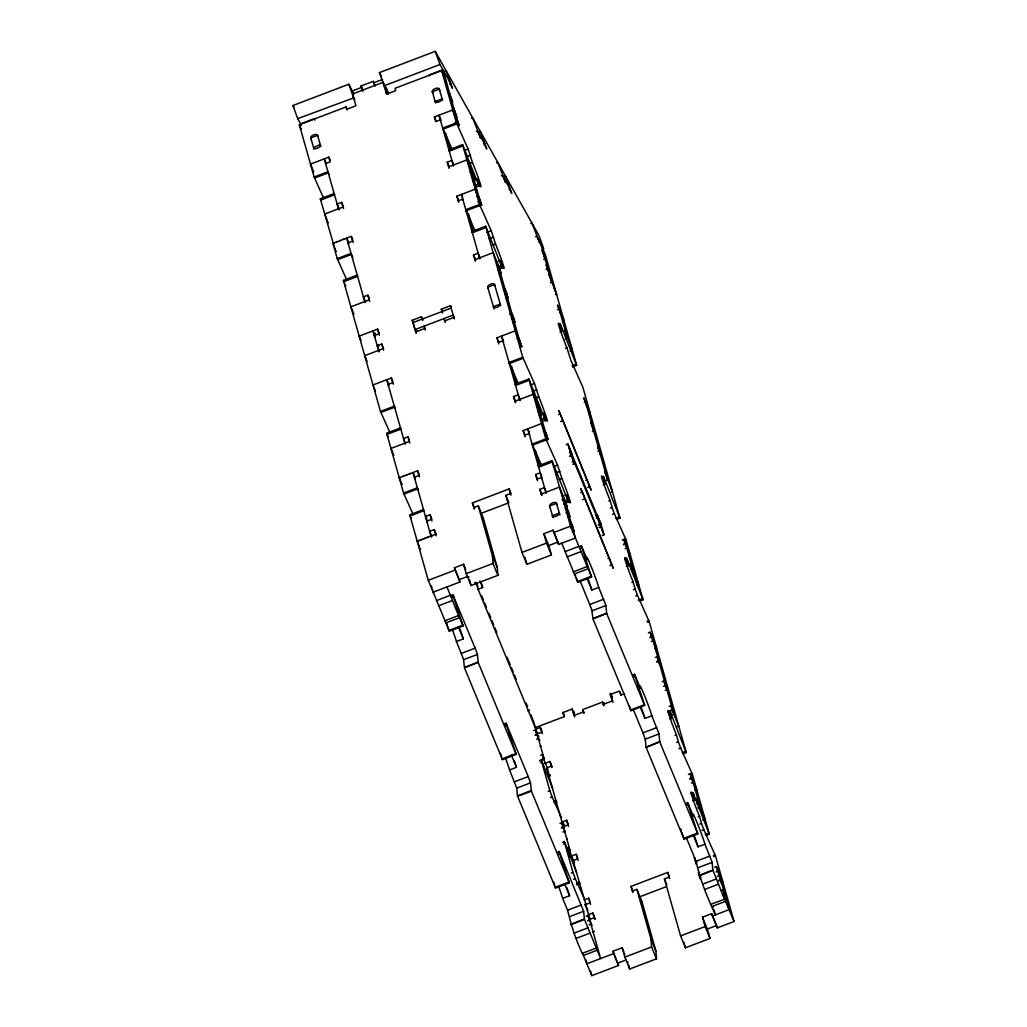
<?xml version="1.0" encoding="UTF-8"?>
<svg xmlns="http://www.w3.org/2000/svg" width="1027" height="1027" viewBox="0 0 1027 1027"><rect width="100%" height="100%" fill="white"/><g stroke="black" fill="none" stroke-linecap="round" stroke-linejoin="round"><path stroke-width="1.5" d="M444.755 620.886L458.633 615.468L463.087 625.982L449.325 631.22L428.272 580.319L409.734 514.809L423.496 509.559M561.487 542.577L577.829 582.296L591.591 577.058L570.537 526.158L552 460.648L538.238 465.886L538.507 466.566M623.992 952.209L622.157 947.754L612.978 951.259L618.549 965.457L591.77 975.65L583.426 955.457C576.455 942.234 571.256 925.34 567.572 910.217L562.668 898.355A17.215 0.86 69.2 0 0 558.752 886.879M570.73 924.749L584.466 919.422L600.641 958.55L590.91 924.172L587.945 915.532L586.224 916.187M714.407 911.45L715.37 914.864C707.603 897.829 700.042 879.985 696.075 861.294L686.781 838.815M724.587 899.074L734.048 921.489L717.218 927.894L711.647 913.683L702.468 917.188L705.125 926.559L710.029 938.421L685.484 947.767L680.58 935.905L664.443 878.868L669.026 877.122L667.704 872.424L630.989 886.404L632.927 892.579M346.856 280.153L337.241 258.637L332.915 243.36L333.775 243.027M336.355 242.051L337.215 241.717M339.809 240.742L340.669 240.408M343.249 239.432L344.109 239.098M401.095 482.215L399.246 477.773L400.106 477.439M402.687 476.464L403.547 476.13M406.14 475.142L407 474.821M409.58 473.832L410.441 473.511M418.438 544.22L417.219 541.255L418.079 540.921M421.519 539.611L419.799 540.266M424.96 538.302L423.24 538.957M428.4 536.993L426.68 537.647M432.483 589.742L433.176 592.181L434.036 591.86M549.406 775.398L550.267 775.064L548.546 775.719M301.309 125.05L297.714 118.67L292.952 105.511L348.833 84.24L353.75 94.15M386.203 93.033L387.924 92.379L384.188 85.754L379.438 72.596L435.23 51.35L539.008 235.619L543.771 248.778L536.697 236.223L535.555 236.659M362.762 90.928L360.978 85.998L373.212 81.338L375.176 85.998M352.569 90.864L361.748 87.359L362.043 88.181M373.982 82.699L382.583 79.426M388.052 94.176L383.148 82.314L352.543 93.971L355.894 105.807L346.715 109.298L346.06 106.949L299.345 124.729L314.146 177.016L323.762 198.532M297.714 118.67L353.827 97.822M384.188 85.754L439.98 64.508L450.917 83.906L449.762 84.342M446.527 82.43L441.623 70.568L395.01 88.309L395.677 90.658L386.499 94.15L383.148 82.314M444.999 71.184L446.154 70.747L452.496 88.296L449.364 81.172M318.216 136.796L317.6 135.32L310.719 137.939L314.095 149.185M432.367 91.737L439.248 89.118L439.826 90.504M320.193 144.473L313.479 147.708A3.684 1.823 -22.5 0 0 317.42 148.158A3.684 1.823 -22.5 0 0 320.36 145.089L317.6 135.32A3.684 1.823 -22.5 0 0 313.659 134.871A3.684 1.823 -22.5 0 0 310.719 137.939L311.322 139.415M452.509 108.618L453.806 108.13L456.758 116.77L455.128 112.816M330.078 160.084L328.845 157.118L310.488 164.102L312.94 170.033M440.326 119.877L435.73 121.622L434.408 116.937L452.766 109.94L459.3 125.756L456.347 117.117M325.585 163.55L330.18 161.804L328.845 157.118M454.845 122.881L457.67 121.802L442.945 69.759L429.17 75.01L429.581 75.716M314.146 177.016L327.921 171.779L329.064 174.385M441.623 70.568L456.424 122.855L442.65 128.093L452.265 149.621M314.583 178.056L328.358 172.818M443.086 129.132L456.861 123.895L468.299 149.467L472.433 162.433A17.215 0.86 69.2 0 1 480.482 184.475A17.215 0.86 69.2 0 1 477.08 178.839L475.783 179.327M471.509 118.259L472.664 117.823L480.546 138.106L478.967 133.715M476.271 131.417L477.427 130.981L485.129 144.679L483.987 145.115M479.224 131.944L480.366 131.507L486.721 149.056L483.589 141.931M320.308 198.776L334.07 193.538L334.571 194.771L320.796 200.008L320.334 198.853L334.147 246.326M463.074 145.847L462.574 144.614L448.812 149.865L449.3 151.085L463.074 145.847L479.185 186.503L477.08 178.839M464.705 150.417L468.145 149.095M343.493 206.825L341.657 202.383L337.074 204.129L339.218 209.315M449.158 168.364L447.22 162.202L451.803 160.443L453.343 164.153M467.003 156.707L470.443 155.398M341.657 202.383L342.979 207.069L324.622 214.065L327.087 219.983M448.542 166.887L466.9 159.891L473.434 175.707L474.769 180.393L473.049 181.047M468.992 163.742L472.433 162.433M470.084 172.408L471.804 171.753L480.097 201.061L477.799 201.934M496.567 162.741L497.71 162.305L505.605 182.588L504.013 178.197M471.714 176.362L473.434 175.707M471.406 177.093L473.126 176.439L474.769 180.393M476.374 184.911L478.094 184.257M501.33 175.899L502.473 175.463L510.188 189.161L509.045 189.597M477.35 186.529L479.07 185.874M504.283 176.426L505.425 175.989L511.78 193.538L508.647 186.413M332.915 243.36L351.273 236.377L352.813 240.074M458.774 202.358L456.835 196.183L475.193 189.199L481.727 205.015L479.147 205.991M351.273 236.377L352.608 241.063L348.012 242.808L348.628 244.285M458.158 200.868L462.753 199.122L463.357 200.612M477.041 197.017L478.775 196.362L481.727 205.015M478.685 200.971L480.405 200.316M337.241 258.637L351.016 253.399L352.864 257.584M462.574 144.614L479.519 204.476L465.745 209.713L474.654 229.65M337.678 259.664L351.452 254.426M466.181 210.753L479.956 205.503L491.394 231.075L495.527 244.041A17.215 0.86 69.2 0 1 503.577 266.083A17.215 0.86 69.2 0 1 500.175 260.46L498.454 261.115M466.219 211.536L467.362 211.1M343.403 280.397L357.165 275.159L357.666 276.379L343.891 281.629L343.403 280.397L380.478 411.429L390.093 432.945M486.169 227.468L485.668 226.235L471.906 231.473L472.394 232.705L486.169 227.468L502.28 268.124L500.175 260.46M486.939 232.359L491.24 230.716M489.237 238.649L493.538 237.019M530.792 223.501L531.935 223.064L539.83 243.348L538.238 238.97M492.524 245.196L495.527 244.041M369.142 298.138L367.91 295.173L363.327 296.919L365.471 302.105M475.411 261.153L473.473 254.978L478.056 253.233L478.98 255.453M367.91 295.173L369.245 299.858L350.887 306.842L351.799 309.076M474.795 259.677L493.153 252.681L499.7 268.496L501.022 273.182L499.302 273.837M496.914 264.979L498.056 264.542L520.175 342.671L519.02 343.121M499.469 266.532L501.189 265.877M497.979 269.151L499.7 268.496M500.444 268.137L502.164 267.482M497.671 269.883L499.392 269.228L501.022 273.182M543.719 259.395L545.003 258.907L542.051 250.267L543.681 254.221M378.45 331.387L377.538 329.153L359.18 336.15L361.016 340.592M416.192 333.467L412.263 320.27L421.442 316.765L422.662 319.731M442.598 313.03L441.328 309.204L450.506 305.699L451.431 307.933M546.043 269.331L547.776 268.676L546.133 264.722L549.098 273.362M377.538 329.153L378.86 333.852L374.264 335.598L374.881 337.074M451.2 308.036L412.957 322.594L416.14 332.504M503.307 289.807L505.027 289.152L506.658 293.106L507.993 297.791L506.26 298.446M504.937 293.761L506.658 293.106M414.947 329.628L453.189 315.071L454.383 317.946M382.647 346.227L381.736 344.006L377.14 345.752L379.284 350.939M415.576 331.991L424.754 328.486L424.087 326.15L424.703 327.626M445.256 322.401L444.64 320.925L453.818 317.42L450.506 305.699M377.756 347.37L378.629 347.049M550.498 282.784L551.64 282.348L540.497 242.975L545.401 254.837L576.686 365.394L572.553 366.96M381.736 344.006L383.058 348.692L364.701 355.676L366.241 359.386M555.402 294.646L556.544 294.21L548.675 273.708L550.318 277.662M509.726 314.198L511.882 313.376L513.513 317.33L514.835 322.016L513.115 322.671M511.793 317.985L513.513 317.33M511.485 318.717L513.205 318.062L514.835 322.016M557.443 309.615L559.163 308.96L567.456 338.255L565.171 339.128M392.879 381.697L391.351 377.987L372.994 384.984L374.226 387.949M498.852 343.981L496.914 337.806L515.259 330.822L521.806 346.625L520.086 347.28M391.351 377.987L392.673 382.686L388.09 384.432L388.707 385.908M498.236 342.492L502.819 340.746L503.435 342.235M517.12 338.64L518.84 337.986L521.806 346.625M562.36 321.464L564.08 320.809L557.533 305.006L560.498 313.646M518.763 342.594L520.484 341.94M560.036 331.991L562.18 331.169L560.1 323.505L576.686 365.394M380.478 411.429L394.24 406.191L395.395 408.797M485.668 226.235L522.743 357.268L508.981 362.505L517.89 382.442M380.914 412.456L394.689 407.218M509.418 363.545L523.192 358.295L534.631 383.88L538.764 396.833A17.215 0.86 69.2 0 1 546.813 418.875A17.215 0.86 69.2 0 1 543.411 413.252L541.691 413.907M565.543 348.076L566.827 347.575A17.215 0.86 69.2 0 1 558.778 325.533A17.215 0.86 69.2 0 1 562.18 331.169M570.075 350.99L572.36 350.117L564.503 329.616L566.134 333.57M412.482 512.986L403.572 493.05L386.64 433.189L400.402 427.951L400.684 428.631M529.367 380.17L528.905 379.027L515.143 384.265L515.567 385.343M387.063 434.254L400.902 429.183M515.605 385.42L529.406 380.26L545.517 420.916L543.411 413.252M572.065 365.74L576.198 364.161M530.176 385.151L534.476 383.507M409.221 439.761L407.989 436.796L403.406 438.542L405.241 442.984M515.49 402.777L513.551 396.602L518.134 394.856L519.059 397.077M532.474 391.441L536.774 389.811M407.989 436.796L409.311 441.482L390.953 448.465L391.878 450.686M514.874 401.287L533.231 394.304L539.766 410.12L541.101 414.805L539.38 415.46M535.76 397.988L538.764 396.833M536.415 406.82L538.135 406.166L546.428 435.461L545.273 435.897M538.045 410.774L539.766 410.12M537.737 411.506L539.457 410.851L541.101 414.805M584.273 402.173L585.429 401.737L607.535 479.879L606.392 480.315M542.705 419.324L544.426 418.669M558.572 414.536L560.293 413.881L591.167 490.174L558.649 410.518L560.293 413.881M543.681 420.929L545.401 420.274M399.246 477.773L417.604 470.777L419.452 475.231M525.105 436.77L523.167 430.595L541.524 423.599L548.059 439.415L545.478 440.403M417.604 470.777L418.939 475.462L414.343 477.221L414.959 478.698M524.489 435.281L529.085 433.535L529.688 435.012M560.562 421.571L562.283 420.916M543.373 431.43L545.106 430.775L548.059 439.415M589.177 414.035L590.332 413.599L583.785 397.783L586.751 406.435M545.016 435.384L546.736 434.729M403.572 493.05L417.347 487.799L418.49 490.405M528.905 379.027L545.838 438.876L532.076 444.126L541.691 465.642M404.009 494.077L417.784 488.839M532.512 445.153L546.287 439.915L557.725 465.488L561.859 478.454A17.215 0.86 69.2 0 1 569.908 500.496A17.215 0.86 69.2 0 1 566.506 494.86L564.786 495.515M532.551 445.936L533.411 445.615M592.425 431.533L593.722 431.045L590.756 422.405L592.386 426.359M566.236 444.678L567.957 444.023L571.23 451.931L571.885 454.268L570.165 454.922M569.497 452.586L571.23 451.931M538.726 467.118L552.5 461.868L568.611 502.524L566.506 494.86M569.549 456.399L571.269 455.744L567.957 444.023M553.271 466.759L557.571 465.128M431.879 519.174L430.043 514.732L425.46 516.478L427.296 520.92M537.545 480.713L535.606 474.551L540.189 472.792L541.717 476.502M597.958 451.071L599.242 450.571L597.611 446.629L600.577 455.269M572.155 461.957L573.875 461.303L574.542 463.652L572.822 464.307M474.333 509.11L472.381 502.935L509.097 488.955L510.945 493.409M430.043 514.732L431.366 519.418L426.783 521.164L427.399 522.653M536.928 479.237L541.511 477.491L542.128 478.967M556.429 472.728L559.869 471.419M473.717 507.633L478.3 505.875L483.203 517.736L497.363 567.751L497.89 575.338L471.111 585.531L466.207 573.669L463.562 564.285L454.383 567.79L459.942 581.988L433.176 592.181M557.032 539.855L553.052 530.214L543.874 533.719L548.777 545.581L551.435 554.952L526.89 564.298L521.986 552.436L505.836 495.399L510.432 493.653L509.097 488.955M559.279 479.442L561.859 478.454M434.857 531.062L434.241 529.573L429.658 531.318L431.802 536.518M541.742 495.566L539.804 489.391L544.387 487.645L545.928 491.355M480.443 513.603L507.697 503.217M417.219 541.255L435.576 534.271L434.241 529.573M541.126 494.077L559.484 487.093L566.031 502.909L567.353 507.595L565.633 508.249M430.12 536.338L430.981 536.017L413.021 472.523L415.473 478.454M481.779 518.288L483.203 517.736M585.814 480.431L587.534 479.776M601.706 477.594L603.311 476.297L603.85 477.247L619.923 518.186L616.482 519.495M602.682 479.198L604.402 478.543M587.803 487.466L589.524 486.811M562.103 499.828L564.388 498.955L575.441 538.02L558.624 544.426L553.052 530.214M580.679 492.678L582.399 492.023L613.273 568.303L580.756 488.659L582.399 492.023M603.273 484.783L605.417 483.961L603.427 476.926M565.8 500.945L567.52 500.29M564.311 503.564L566.031 502.909M566.776 502.55L568.496 501.895M564.003 504.296L565.723 503.641L567.353 507.595M582.668 499.713L584.389 499.058M565.209 508.596L566.93 507.941L568.573 511.882L569.895 516.581L568.175 517.236M611.296 492.177L612.439 491.74L604.569 471.239L606.212 475.193M559.24 513.153L552.346 515.772L552.757 516.761M565.993 512.871L568.573 511.882M608.78 500.868L610.064 500.367A17.215 0.86 69.2 0 1 602.015 478.338A17.215 0.86 69.2 0 1 605.417 483.961M610.333 508.057L612.053 507.402L610.064 500.367M595.66 515.836L597.38 515.182L600.654 523.09L603.966 534.81L602.246 535.465M428.272 580.319L455.038 570.126M553.707 532.564L570.537 526.158M570.935 527.005L572.655 526.337L571.012 522.358M570.627 527.737L572.347 527.082L573.99 531.036L572.27 531.691M596.328 518.173L598.048 517.518L597.38 515.182M612.631 514.36L614.351 513.705L626.085 539.945L643.018 599.807L639.577 601.116M466.207 573.669L492.986 563.476L492.459 555.889L478.3 505.875M521.986 552.436L546.518 543.09L543.874 533.719M598.934 523.744L600.654 523.09M615.982 518.263L619.435 516.953M598.317 525.208L600.038 524.553L603.966 534.81M459.942 581.988L459.287 579.652L467.888 576.365M548.777 545.581L557.956 542.076L557.34 540.6M598.985 527.557L600.705 526.902M436.629 600.525L450.391 595.275L458.543 615.584M565.132 551.602L578.894 546.351M451.161 595.801L452.83 594.556L475.27 648.512L477.414 654.443L478.146 662.171L464.384 667.409L463.575 659.462L456.437 641.528A17.215 0.86 69.2 0 0 452.522 630.039M579.664 546.877L581.333 545.632L587.264 559.689A17.215 0.86 69.2 0 1 590.666 565.325A17.215 0.86 69.2 0 1 598.715 587.367L605.853 605.301L606.649 613.247L592.887 618.498L591.796 609.627L580.55 581.988M452.137 597.406L453.857 596.751M580.64 548.482L582.36 547.827M563.181 712.366L564.375 716.589L535.298 727.655L478.081 589.293L482.664 587.547L481.47 583.323M438.606 605.814L452.381 600.564M567.109 556.891L580.884 551.64M622.144 540.061L623.864 539.406L630.411 555.222L628.678 555.877M623.915 539.573L625.648 538.918M624.365 540.6L626.085 539.945M623.774 544.015L625.494 543.36L633.787 572.668L632.645 573.105M623.466 544.759L625.186 544.092L623.864 539.406M625.109 548.7L626.829 548.046L625.186 544.092M587.046 566.557L573.284 571.898M607.933 558.56L609.653 557.905M445.872 622.888L459.647 617.638M574.375 573.965L588.15 568.714M624.801 559.202L626.406 557.918L626.945 558.868L643.018 599.807M609.922 565.595L611.643 564.94M625.777 560.806L627.497 560.151M449.325 631.22L449.069 630.385L462.83 625.148L452.894 595.147M577.829 582.296L577.61 581.577L591.334 576.224L581.398 546.223M629.115 564.683L630.835 564.028L632.465 567.982L630.745 568.637M626.367 566.403L628.511 565.582L626.521 558.547M630.437 569.369L632.157 568.714L630.835 564.028M456.437 641.528L463.331 638.91A17.215 0.86 69.2 0 0 460.006 629.05M587.008 578.329L591.834 589.986L598.715 587.367M631.875 582.476L633.158 581.988A17.215 0.86 69.2 0 1 625.109 559.946A17.215 0.86 69.2 0 1 628.511 565.582M636.971 585.185L638.691 584.53L632.157 568.714M461.341 653.39L475.116 648.153M589.845 604.467L603.619 599.229M633.428 589.678L635.148 589.023L633.158 581.988M463.652 659.681L477.414 654.443M592.155 610.77L605.917 605.519M635.726 595.968L637.446 595.313L649.18 621.566L686.254 752.598L682.814 753.908M638.216 600.204L642.53 598.574M478.274 662.672L516.196 754.396L502.434 759.633L464.486 667.884L478.171 662.325M699.117 875.415L712.879 870.087L712.07 862.128L704.933 844.194A17.215 0.86 69.2 0 0 696.897 822.152A17.215 0.86 69.2 0 0 693.495 816.529L687.499 802.421L697.821 833.885L684.046 839.136L646.06 747.22L659.758 741.661L658.962 733.714L651.824 715.78A17.215 0.86 69.2 0 0 643.788 693.738A17.215 0.86 69.2 0 0 640.386 688.103L634.378 674.007L644.686 705.433L630.937 710.71L592.99 618.96L606.675 613.363M647.01 621.181L648.743 620.526M647.459 622.221L649.18 621.566M648.396 632.85L650.117 632.196L656.664 648.011L654.944 648.666M650.605 636.586L651.76 636.149L673.866 714.291L672.724 714.728M649.732 637.536L651.452 636.881L650.117 632.196M651.362 641.49L653.082 640.835L651.452 636.881M526.864 706.383L527.724 706.062M655.367 657.46L657.087 656.805L658.718 660.759L656.998 661.414M528.494 710.337L529.354 710.016M528.186 711.082L529.046 710.748M656.689 662.158L658.41 661.504L657.087 656.805M504.283 724.215L505.952 722.969L528.379 776.926L530.523 782.856L531.383 791.098L569.317 882.809L555.543 888.047L517.518 795.976M632.786 675.291L634.506 674.636M505.245 725.819L506.966 725.165M633.749 676.909L635.469 676.254M534.733 726.885L535.593 726.564M583.965 713.444L582.694 709.618L602.579 702.044L603.812 705.01M612.541 700.337L610.154 694.586L619.332 691.094L620.976 695.035L624.609 693.661M637.626 689.156L640.386 688.103M537.583 733.663L535.747 729.221L540.33 727.475L541.871 731.173M533.719 730.608L535.439 729.953L537.686 735.396M662.222 681.684L663.943 681.029L665.573 684.983M574.786 716.936L574.183 715.447L583.362 711.955M603.85 705.87L603.247 704.394L612.426 700.889L610.346 693.572M535.632 734.459L541.665 732.161L540.33 727.475M535.041 735.293L536.762 734.639L535.439 729.953M663.545 686.37L665.265 685.715L663.943 681.029M536.672 739.247L538.405 738.593L536.762 734.639M665.175 690.324L666.895 689.669L665.265 685.715M506.003 723.56L515.939 753.561L502.177 758.799L502.434 759.633M630.937 710.71L630.694 709.939L644.468 704.702M540.253 746.424L541.113 746.09M540.677 755.217L542.397 754.563L544.04 758.517L542.32 759.171M669.18 706.294L670.901 705.639L672.544 709.593L670.824 710.248M531.254 790.585L517.492 795.835L516.697 787.876L509.559 769.942L516.44 767.323A17.215 0.86 69.2 0 0 514.232 760.583M640.116 706.743L644.943 718.399L651.824 715.78M539.534 760.917L541.203 759.672L552.565 788.287M542.012 759.916L543.732 759.261L542.397 754.563M668.038 711.993L669.643 710.71L670.182 711.66L686.254 752.598M670.515 710.992L672.236 710.337L670.901 705.639M540.51 762.522L542.23 761.867M669.013 713.611L670.734 712.943M544.22 763.639L549.958 761.456L550.87 763.69M670.028 719.028L671.748 718.374L669.758 711.339M564.452 827.942L562 822.011L546.685 767.901L551.281 766.155L549.958 761.456M514.463 781.804L528.225 776.566M633.659 710.402L642.966 732.88L656.728 727.642M677.05 726.795L678.77 726.14L672.236 710.337M516.761 788.107L530.523 782.856M645.996 746.911L645.264 739.183L659.026 733.933M675.098 735.268L676.395 734.78A17.215 0.86 69.2 0 1 668.346 712.738A17.215 0.86 69.2 0 1 671.748 718.374M517.608 796.336L531.383 791.098M646.111 747.412L659.783 741.764M548.161 791.393L549.881 790.739L541.255 760.262M676.665 742.47L678.385 741.815L676.395 734.78M550.459 797.684L552.179 797.029L561.358 817.518M678.963 748.76L680.683 748.105L692.416 774.358L709.349 834.206L705.908 835.516M553.81 801.599L556.39 800.611M682.313 752.675L685.754 751.366M554.31 802.832L556.891 801.843M562 822.011L566.596 820.252L567.507 822.486M559.972 823.397L561.692 822.743L564.144 828.673M688.475 774.474L690.195 773.819L696.73 789.635L695.009 790.289M561.743 822.897L563.464 822.242M690.247 773.973L691.967 773.318M562.193 823.936L563.053 823.603M690.696 775.013L692.416 774.358M561.602 827.351L567.918 824.951L566.596 820.252M690.105 778.427L691.826 777.773L700.119 807.068L697.834 807.941M561.294 828.083L563.014 827.428L561.692 822.743M689.797 779.159L691.518 778.505L690.195 773.819M562.937 832.037L564.657 831.382L563.014 827.428M691.441 783.113L693.161 782.458L691.518 778.505M566.506 839.213L567.366 838.879M562.629 842.538L564.298 841.28L576.596 872.295M691.132 793.614L692.737 792.318L693.276 793.28L709.349 834.206M563.605 844.143L565.325 843.488M692.108 795.219L693.828 794.564M566.943 848.007L568.663 847.352L570.293 851.306L568.573 851.961M695.433 799.083L697.166 798.428L698.796 802.382L697.076 803.037M692.699 800.803L694.843 799.982L692.853 792.96M557.391 852.628L558.996 851.344L559.535 852.294L583.644 911.27L584.376 918.998L570.627 924.364M685.895 803.705L687.615 803.05M558.367 854.246L560.087 853.591M686.87 805.322L688.591 804.667M568.265 852.692L569.985 852.038L568.663 847.352M696.768 803.769L698.488 803.114L697.166 798.428M569.33 856.865L576.211 854.246L577.739 857.956M585.287 905.544L586.147 905.223L572.95 860.677L577.533 858.931L576.211 854.246M698.193 816.889L699.49 816.401A17.215 0.86 69.2 0 1 691.441 794.359A17.215 0.86 69.2 0 1 694.843 799.982M702.738 819.803L705.023 818.93L698.488 803.114M571.256 873.001L572.976 872.347L564.349 841.883M699.759 824.078L701.48 823.423L699.49 816.401M573.554 879.305L575.274 878.65L583.747 897.559M702.057 830.381L703.777 829.726L715.511 855.966L734.048 921.489M559.112 851.974L569.061 881.975L555.286 887.212L555.543 888.047M684.046 839.136L683.815 838.353L697.564 833.051M576.904 883.207L579.485 882.232M705.408 834.296L708.848 832.974M576.545 884.773L579.985 883.464M562.668 898.355L569.549 895.737A17.215 0.86 69.2 0 0 566.801 887.469M693.238 835.169L698.052 846.813L704.933 844.194M584.055 899.947L588.651 898.201L589.87 901.167M696.139 864.182L694.778 857.789M567.572 910.217L581.346 904.98M696.075 861.294L709.85 856.056M584.838 904.517L585.698 904.184M713.341 855.594L715.062 854.939M590.397 919.987L585.377 904.633L589.973 902.887L588.651 898.201M695.523 862.706L696.961 862.154M713.791 856.621L715.511 855.966M632.311 891.089L636.907 889.343L641.811 901.205L655.958 951.22L656.484 958.807L629.718 969L624.814 957.138L622.157 947.754M569.869 916.52L583.644 911.27M698.373 867.597L712.147 862.359M588.253 914.787L592.849 913.042L594.068 916.007M700.337 879.035L698.399 872.86L699.554 872.424M714.728 867.263L716.448 866.608L722.995 882.424L721.275 883.079M639.051 897.072L666.292 886.686M699.233 875.826L712.905 870.228M588.432 919.922L594.171 917.727L592.849 913.042M699.734 877.546L700.876 877.109M716.936 870.999L718.091 870.562L729.144 909.627L712.314 916.033M587.56 920.872L589.28 920.218M716.063 871.949L717.783 871.294L716.448 866.608M640.373 901.757L641.811 901.205M589.19 924.826L590.91 924.172M717.27 876.249L719.413 875.248L717.783 871.294M574.17 933.094L587.945 927.843M702.673 884.17L716.448 878.919L724.484 899.254M718.913 880.203L720.633 879.548L718.99 875.595L721.968 884.273M718.605 880.935L720.325 880.28M576.16 938.383L589.922 933.132M592.772 931.99L594.492 931.335M704.663 889.459L718.425 884.221M721.365 890.704L723.085 890.05L724.741 894.042M722.687 895.39L724.407 894.735L723.085 890.05M582.322 953.287L596.096 948.152M583.426 955.457L597.188 950.206M711.929 906.533L725.691 901.295M612.978 951.259L613.645 953.595L586.866 963.788L585.66 959.488M624.814 957.138L651.58 946.945L651.054 939.358L636.907 889.343M680.58 935.905L705.125 926.559M617.882 963.108L626.483 959.834M710.029 938.421L707.372 929.037L716.551 925.545L712.571 915.917M379.438 72.596L380.593 74.663M381.068 75.484L381.53 76.319M360.978 85.998L361.748 87.359M354.058 98.233L354.764 99.465M292.952 105.511L294.146 107.642M456.835 123.831L456.45 122.932M479.956 205.503L479.519 204.476M523.192 358.295L522.743 357.268M546.261 439.851L545.876 438.953M553.784 287.534L554.092 288.279M555.016 290.5L555.325 291.244M556.236 293.465L556.544 294.21M449.71 93.675L452.676 102.315L451.033 98.361M442.598 100.261L439.222 89.015A3.684 1.823 -22.5 0 0 435.281 88.566A3.684 1.823 -22.5 0 0 432.328 91.634L435.127 101.506L442.008 98.887A3.684 1.823 -22.5 0 1 439.03 101.853A3.684 1.823 -22.5 0 1 435.101 101.403L435.743 102.995M432.328 91.634L432.97 93.226M441.045 120.12L438.991 115.178L453.536 166.13M434.408 116.937L436.244 121.379M506.35 293.838L507.993 297.791M658.41 661.504L660.053 665.445M568.611 446.36L601.321 525.426M570.601 453.395L603.311 532.461M571.269 455.744L574.542 463.652M462.651 197.402L461.418 194.437L479.802 258.907M447.22 162.202L449.056 166.644M495.181 286.084L494.565 284.607A3.684 1.797 -24 0 0 490.765 284.107A3.684 1.797 -24 0 0 487.684 287.226L494.128 308.986M456.835 196.183L458.671 200.637M500.701 305.622L494.565 284.607L487.684 287.226L488.287 288.703M479.288 256.198L480.212 258.419M473.473 254.978L475.617 260.178M503.538 341.003L501.497 336.06L519.867 400.53M496.914 337.806L498.75 342.261M568.239 512.589L569.895 516.581M519.367 397.821L520.278 400.042M724.407 894.735L726.05 898.689L710.825 904.312M606.777 613.761L644.699 705.472M659.886 742.174L697.821 833.885M712.969 870.511L716.448 878.919M529.393 432.803L527.75 428.85L546.12 493.319M533.372 443.908L533.681 444.652M513.551 396.602L515.695 401.788M557.083 504.873L556.467 503.384A3.684 1.81 -23.8 0 0 552.667 502.896A3.684 1.81 -23.8 0 0 549.599 506.003L553.039 517.544M550.202 507.492L549.586 506.003L556.467 503.384L559.933 514.925M523.167 430.595L525.31 435.782M535.606 474.551L537.442 478.993M694.201 858.007L696.345 863.206M539.804 489.391L541.948 494.578M698.399 872.86L699.631 875.826M711.647 913.683L712.263 915.173M610.949 693.623L611.553 695.099M612.169 696.588L612.477 697.32M610.552 693.302L612.336 697.615M702.468 917.188L707.372 929.037M453.818 317.42L454.435 318.909M612.426 700.889L613.029 702.378M546.518 543.09L551.435 554.952M441.328 309.204L442.252 311.425M604.223 703.046L604.531 703.79M603.966 703.161L604.274 703.906M444.896 320.796L443.985 318.575L444.64 320.925M667.704 872.424L669.232 876.134M510.432 493.653L511.048 495.13M669.026 877.122L669.643 878.598M346.06 106.949L347.28 109.915M505.836 495.399L506.76 497.62M507.068 498.365L507.98 500.585M508.288 501.33L508.904 502.806M664.443 878.868L665.971 882.565M666.587 884.054L666.895 884.799M422.713 320.591L421.442 316.765M582.694 709.618L583.914 712.584M424.754 328.486L425.371 329.975M412.263 320.27L413.483 323.235M416.243 329.898L416.551 330.643M574.234 711.891L574.542 712.622M574.286 714.895L571.911 709.143L562.732 712.635L564.375 716.589M472.381 502.935L474.538 508.121M630.989 886.404L632.825 890.858M492.459 555.889L497.363 567.751M651.054 939.358L655.958 951.22M320.36 145.089L320.976 146.566M492.986 563.476L497.89 575.338M651.58 946.945L656.484 958.807M326.304 163.806L324.262 158.864L338.807 209.803M342.979 207.069L343.596 208.558M352.608 241.063L353.211 242.539M348.731 243.065L346.69 238.123L365.06 302.593M299.345 124.729L301.193 129.184M369.245 299.858L369.848 301.335M313.351 171.021L313.761 172.01M378.758 332.119L379.374 333.608M378.86 333.852L379.476 335.328M382.955 346.972L383.572 348.448M479.943 580.961L482.664 587.547M383.058 348.692L383.674 350.168M541.665 732.161L542.269 733.637M327.895 221.96L328.306 222.949M375.086 336.099L372.942 330.899L379.079 351.927M378.257 345.226L378.565 345.971M477.914 586.674L476.092 582.258L478.081 589.293M481.56 595.506L483.396 599.922M484.603 602.862L486.439 607.278M488.865 613.17L490.701 617.586M491.92 620.526L493.743 624.942M494.963 627.895L496.786 632.311M507.133 657.331L510.175 664.687M511.395 667.627L513.218 672.043M514.437 674.996L516.26 679.412M526.004 702.956L527.223 705.908M530.882 714.741L532.705 719.157M551.178 764.422L552.102 766.656M392.673 382.686L393.29 384.162M551.281 766.155L551.897 767.631M538.507 735.884L538.816 736.629M475.065 582.745L475.475 583.734L475.219 582.848M537.994 736.128L538.61 737.617M539.214 739.093L539.83 740.583M334.763 247.802L335.367 249.291M335.983 250.768L336.291 251.512M463.562 564.285L465.706 569.484M624.609 953.685L624.917 954.43M388.809 384.676L386.768 379.746L405.139 444.216M543.732 759.261L547.815 769.133M546.685 767.901L547.917 770.866M548.225 771.598L548.842 773.087M549.445 774.563L550.061 776.053M567.815 823.218L568.432 824.707M409.311 441.482L409.927 442.958M567.918 824.951L568.534 826.427M352.107 309.807L352.929 311.784M353.339 312.773L353.956 314.262M418.939 475.462L419.542 476.952M577.533 858.931L578.15 860.421M564.966 830.65L565.376 831.639M454.383 567.79L459.287 579.652M613.645 953.595L618.549 965.457M366.536 360.13L367.152 361.607M569.985 852.038L573.657 860.934M574.067 861.923L574.478 862.911M572.95 860.677L574.478 864.387M431.366 519.418L431.982 520.907M589.973 902.887L590.589 904.376M435.166 531.806L436.09 534.027M594.376 916.752L595.301 918.972M435.576 534.271L436.18 535.747M594.171 917.727L594.787 919.216M374.521 388.694L375.446 390.915M585.377 904.633L586.918 908.343M587.226 909.088L587.829 910.564M430.981 536.017L431.391 537.005M587.945 915.532L589.999 920.474M590.397 921.463L592.04 925.404M392.186 451.431L393.007 453.408M393.405 454.396L393.816 455.385M446.938 586.943L450.391 595.275M401.287 482.716L402.109 484.693M458.324 626.804L463.331 638.91M511.433 755.217L516.44 767.323M564.542 883.631L569.549 895.737M418.746 544.965L419.671 547.186M420.274 548.662L420.582 549.406M552.025 460.712L552.308 461.393M614.351 513.705L612.053 507.402M637.446 595.313L635.148 589.023M680.683 748.105L678.385 741.815M703.777 829.726L701.48 823.423M642.966 732.88L645.264 739.183M552.179 797.029L549.881 790.739M575.274 878.65L572.976 872.347M423.894 510.56L410.222 516.029L411.159 518.43M344.828 284.03L345.778 286.43M425.871 515.593L426.808 517.993M387.128 434.421L388.065 436.822M435.23 51.35L439.98 64.508M386.139 87.436L386.73 89.079M387.025 89.901L387.924 92.379M373.212 81.338L374.701 85.446M362.338 89.002L362.929 90.658M348.833 84.24L353.596 97.398M680.683 828.917L681.299 830.792M681.928 832.666L683.815 838.353M629.435 706.127L630.694 709.939M575.081 573.965L575.698 575.839M576.327 577.713L577.61 581.577M553.425 881.59L554.67 885.338M500.316 753.176L501.548 756.925M446.578 622.888L447.194 624.763M447.823 626.637L449.069 630.385M591.334 576.224L591.578 577.007M569.061 881.975L569.305 882.771M515.939 753.561L516.17 754.306M462.83 625.148L463.074 625.931M619.923 518.186L582.848 387.153L570.961 360.541L566.827 347.575M713.046 906.661L713.251 907.342M713.829 909.396L714.214 910.769M716.551 925.545L717.218 927.894M620.18 692.224L620.976 695.035M572.655 526.337L573.99 531.036M683.995 942.491L684.495 944.249M684.868 945.572L685.484 947.767M445.654 133.24L450.327 149.762M468.505 213.988L473.614 232.025M511.562 366.138L516.658 384.175M535.375 450.301L539.534 465.026M557.956 542.076L558.624 544.426M602.579 702.044L603.247 704.394M572.309 708.861L572.514 709.593M572.732 710.325L574.183 715.447M524.9 557.263L525.272 558.585M525.76 560.344L526.89 564.298M627.69 961.811L627.972 962.838M628.601 965.046L629.718 969M564.182 824.232L564.452 825.182M533.231 720.325L535.747 729.221M538.405 738.593L544.04 758.517M564.657 831.382L570.293 851.306M590.397 970.772L591.77 975.65M468.582 576.596L468.838 577.469M469.493 579.819L469.865 581.128M470.122 582.014L471.111 585.531M314.865 120.172L314.442 118.683L300.667 123.933L301.091 125.41M375.112 333.095L375.458 334.34M431.353 585.737L431.956 587.88M694.136 835.336A17.215 0.86 69.2 0 1 698.052 846.813M587.906 578.496A17.215 0.86 69.2 0 1 591.834 589.986M641.028 706.923A17.215 0.86 69.2 0 1 644.943 718.399M559.317 513.436A2.773 1.374 -22.5 0 1 558.97 514.488L557.815 515.464A4.429 2.182 -22.5 0 1 554.683 516.658L553.245 516.671A2.773 1.374 -22.5 0 1 552.423 516.067M505.631 758.465A17.215 0.86 69.2 0 1 509.559 769.942M500.085 304.133L493.204 306.752A3.684 1.836 -21 0 0 497.286 307.163A3.684 1.836 -21 0 0 500.098 304.133"/></g></svg>
